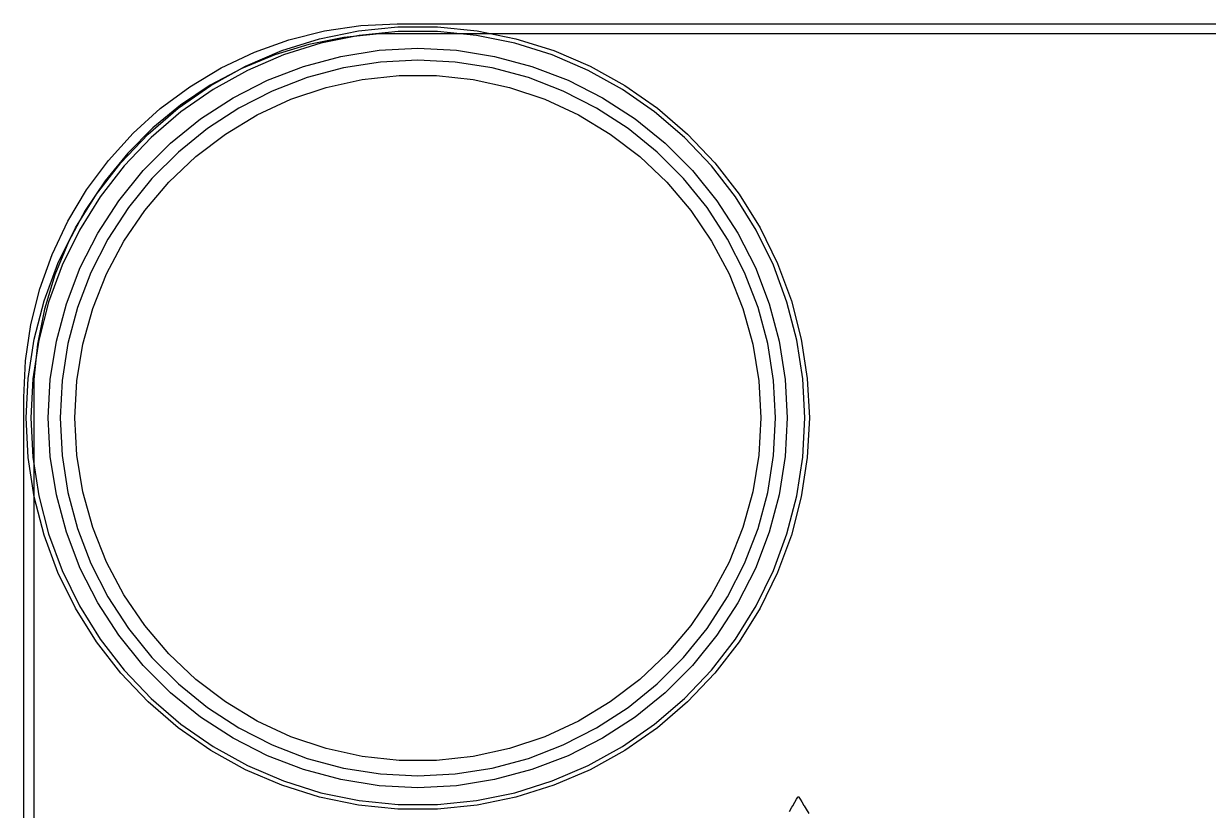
# Model space of a CAD drawing. Extents: x 107 to 207, y -142 to -86.
# Drawn here: x 106.8 to 118.37, y -93.74 to -86.06 of the extents above; entities that cross this region are included whole.
import ezdxf

# ---------------------------------------------------------------- set-up
doc = ezdxf.new("R2010")
doc.units = 0
doc.layers.add('BLACK', color=7, linetype='CONTINUOUS')

msp = doc.modelspace()

# ---------------------------------------------------------------- linework, layer by layer
at = {"layer": 'BLACK', "linetype": 'CONTINUOUS'}
for p, q in [((109.73792, -86.130134), (110.092237, -86.077576)), ((110.070789, -86.129109), (110.456267, -86.089909)), ((110.092237, -86.077576), (110.45, -86.06)), ((110.45, -86.06), (203.25, -86.06)), ((110.456267, -86.089909), (110.843733, -86.089909)), ((110.843733, -86.089909), (111.229211, -86.129109)), ((109.321557, -86.323098), (109.691254, -86.207105)), ((109.390461, -86.217168), (109.73792, -86.130134)), ((109.928479, -86.194189), (109.58638, -86.262236)), ((109.691254, -86.207105), (110.070789, -86.129109)), ((110.077626, -86.173737), (109.702571, -86.250813)), ((110.2756, -86.16), (109.928479, -86.194189)), ((110.458554, -86.135), (110.077626, -86.173737)), ((110.45, -86.16), (110.2756, -86.16)), ((203.25, -86.16), (110.45, -86.16)), ((110.841446, -86.135), (110.458554, -86.135)), ((111.222374, -86.173737), (110.841446, -86.135)), ((111.597429, -86.250813), (111.222374, -86.173737)), ((111.229211, -86.129109), (111.608746, -86.207105)), ((111.608746, -86.207105), (111.978443, -86.323098)), ((108.965492, -86.475898), (109.321557, -86.323098)), ((109.053205, -86.33784), (109.390461, -86.217168)), ((109.58638, -86.262236), (109.252599, -86.363488)), ((109.702571, -86.250813), (109.337238, -86.365437)), ((109.899439, -86.378887), (110.272652, -86.319776)), ((110.272652, -86.319776), (110.65, -86.3)), ((110.65, -86.3), (111.027348, -86.319776)), ((111.027348, -86.319776), (111.400561, -86.378887)), ((111.962762, -86.365437), (111.597429, -86.250813)), ((111.978443, -86.323098), (112.334508, -86.475898)), ((108.729402, -86.490987), (109.053205, -86.33784)), ((109.252599, -86.363488), (108.930349, -86.496968)), ((109.337238, -86.365437), (108.985376, -86.516433)), ((109.534449, -86.476686), (109.899439, -86.378887)), ((110.284695, -86.434356), (109.923393, -86.491581)), ((110.65, -86.415211), (110.284695, -86.434356)), ((111.015305, -86.434356), (110.65, -86.415211)), ((111.376607, -86.491581), (111.015305, -86.434356)), ((111.400561, -86.378887), (111.765551, -86.476686)), ((112.314624, -86.516433), (111.962762, -86.365437)), ((108.422169, -86.675136), (108.729402, -86.490987)), ((108.930349, -86.496968), (108.622734, -86.661391)), ((108.626713, -86.663936), (108.965492, -86.475898)), ((108.985376, -86.516433), (108.650595, -86.702251)), ((109.181681, -86.612101), (109.534449, -86.476686)), ((109.923393, -86.491581), (109.570051, -86.586258)), ((111.729949, -86.586258), (111.376607, -86.491581)), ((111.765551, -86.476686), (112.118319, -86.612101)), ((112.649405, -86.702251), (112.314624, -86.516433)), ((112.334508, -86.475898), (112.673287, -86.663936)), ((108.134465, -86.888512), (108.422169, -86.675136)), ((108.308695, -86.885283), (108.626713, -86.663936)), ((108.622734, -86.661391), (108.332717, -86.855175)), ((108.845, -86.783648), (109.181681, -86.612101)), ((109.570051, -86.586258), (109.228541, -86.717351)), ((109.75378, -86.682108), (110.10803, -86.604131)), ((110.10803, -86.604131), (110.468635, -86.564913)), ((110.468635, -86.564913), (110.831365, -86.564913)), ((110.831365, -86.564913), (111.19197, -86.604131)), ((111.19197, -86.604131), (111.54622, -86.682108)), ((112.071459, -86.717351), (111.729949, -86.586258)), ((112.118319, -86.612101), (112.455, -86.783648)), ((112.673287, -86.663936), (112.991305, -86.885283)), ((108.650595, -86.702251), (108.336331, -86.920986)), ((108.528095, -86.989449), (108.845, -86.783648)), ((109.228541, -86.717351), (108.902606, -86.883424)), ((109.410037, -86.797928), (109.75378, -86.682108)), ((111.54622, -86.682108), (111.889963, -86.797928)), ((112.397395, -86.883424), (112.071459, -86.717351)), ((112.455, -86.783648), (112.771905, -86.989449)), ((112.963669, -86.920986), (112.649405, -86.702251)), ((107.86906, -87.12906), (108.134465, -86.888512)), ((108.014702, -87.137668), (108.308695, -86.885283)), ((108.332717, -86.855175), (108.063091, -87.076451)), ((108.902606, -86.883424), (108.595815, -87.082656)), ((109.080832, -86.950235), (109.410037, -86.797928)), ((111.889963, -86.797928), (112.219168, -86.950235)), ((112.704185, -87.082656), (112.397395, -86.883424)), ((112.991305, -86.885283), (113.285298, -87.137668)), ((108.336331, -86.920986), (108.045808, -87.170391)), ((108.234439, -87.227247), (108.528095, -86.989449)), ((108.770023, -87.137242), (109.080832, -86.950235)), ((112.219168, -86.950235), (112.529977, -87.137242)), ((112.771905, -86.989449), (113.065561, -87.227247)), ((113.254192, -87.170391), (112.963669, -86.920986)), ((107.628512, -87.394465), (107.86906, -87.12906)), ((107.74775, -87.4185), (108.014702, -87.137668)), ((108.063091, -87.076451), (107.816451, -87.323091)), ((108.595815, -87.082656), (108.31153, -87.312866)), ((108.481256, -87.356757), (108.770023, -87.137242)), ((112.529977, -87.137242), (112.818744, -87.356757)), ((112.98847, -87.312866), (112.704185, -87.082656)), ((113.285298, -87.137668), (113.55225, -87.4185)), ((108.045808, -87.170391), (107.782007, -87.447909)), ((107.967247, -87.494439), (108.234439, -87.227247)), ((113.065561, -87.227247), (113.332753, -87.494439)), ((113.517993, -87.447909), (113.254192, -87.170391)), ((107.816451, -87.323091), (107.595175, -87.592717)), ((108.31153, -87.312866), (108.052866, -87.57153)), ((108.217915, -87.606207), (108.481256, -87.356757)), ((112.818744, -87.356757), (113.082085, -87.606207)), ((113.247134, -87.57153), (112.98847, -87.312866)), ((107.415136, -87.682169), (107.628512, -87.394465)), ((107.51058, -87.724899), (107.74775, -87.4185)), ((107.782007, -87.447909), (107.547636, -87.750691)), ((113.752364, -87.750691), (113.517993, -87.447909)), ((113.55225, -87.4185), (113.78942, -87.724899)), ((107.595175, -87.592717), (107.401391, -87.882734)), ((107.729449, -87.788095), (107.967247, -87.494439)), ((108.052866, -87.57153), (107.822656, -87.855815)), ((113.477344, -87.855815), (113.247134, -87.57153)), ((113.332753, -87.494439), (113.570551, -87.788095)), ((107.230987, -87.989402), (107.415136, -87.682169)), ((107.983088, -87.882666), (108.217915, -87.606207)), ((113.082085, -87.606207), (113.316912, -87.882666)), ((107.305624, -88.05372), (107.51058, -87.724899)), ((107.547636, -87.750691), (107.3451, -88.075631)), ((107.523648, -88.105), (107.729449, -87.788095)), ((113.570551, -87.788095), (113.776352, -88.105)), ((113.9549, -88.075631), (113.752364, -87.750691)), ((113.78942, -87.724899), (113.994376, -88.05372)), ((107.401391, -87.882734), (107.236968, -88.190349)), ((107.822656, -87.855815), (107.623424, -88.162606)), ((107.779528, -88.182895), (107.983088, -87.882666)), ((113.316912, -87.882666), (113.520472, -88.182895)), ((113.676576, -88.162606), (113.477344, -87.855815)), ((107.07784, -88.313205), (107.230987, -87.989402)), ((107.134986, -88.401589), (107.305624, -88.05372)), ((113.994376, -88.05372), (114.165014, -88.401589)), ((107.3451, -88.075631), (107.176476, -88.419394)), ((107.352101, -88.441681), (107.523648, -88.105)), ((107.623424, -88.162606), (107.457351, -88.488541)), ((107.609622, -88.503372), (107.779528, -88.182895)), ((113.520472, -88.182895), (113.690378, -88.503372)), ((113.842649, -88.488541), (113.676576, -88.162606)), ((113.776352, -88.105), (113.947899, -88.441681)), ((114.123524, -88.419394), (113.9549, -88.075631)), ((107.236968, -88.190349), (107.103488, -88.512599)), ((106.957168, -88.650461), (107.07784, -88.313205)), ((107.000417, -88.764936), (107.134986, -88.401589)), ((114.165014, -88.401589), (114.299583, -88.764936)), ((107.103488, -88.512599), (107.002236, -88.84638)), ((107.176476, -88.419394), (107.043496, -88.778452)), ((107.216686, -88.794449), (107.352101, -88.441681)), ((107.457351, -88.488541), (107.326258, -88.830051)), ((107.475362, -88.84034), (107.609622, -88.503372)), ((113.690378, -88.503372), (113.824638, -88.84034)), ((113.973742, -88.830051), (113.842649, -88.488541)), ((113.947899, -88.441681), (114.083314, -88.794449)), ((114.256504, -88.778452), (114.123524, -88.419394)), ((106.870134, -88.99792), (106.957168, -88.650461)), ((106.903298, -89.140033), (107.000417, -88.764936)), ((107.002236, -88.84638), (106.934189, -89.188479)), ((107.043496, -88.778452), (106.947523, -89.149122)), ((107.118887, -89.159439), (107.216686, -88.794449)), ((107.326258, -88.830051), (107.231581, -89.183393)), ((107.378321, -89.189849), (107.475362, -88.84034)), ((113.824638, -88.84034), (113.921679, -89.189849)), ((114.068419, -89.183393), (113.973742, -88.830051)), ((114.083314, -88.794449), (114.181113, -89.159439)), ((114.352477, -89.149122), (114.256504, -88.778452)), ((114.299583, -88.764936), (114.396702, -89.140033)), ((106.817576, -89.352237), (106.870134, -88.99792)), ((106.844625, -89.523031), (106.903298, -89.140033)), ((106.947523, -89.149122), (106.889542, -89.527599)), ((106.934189, -89.188479), (106.9, -89.5356)), ((107.059776, -89.532652), (107.118887, -89.159439)), ((107.231581, -89.183393), (107.174356, -89.544695)), ((107.319638, -89.547801), (107.378321, -89.189849)), ((113.921679, -89.189849), (113.980362, -89.547801)), ((114.125644, -89.544695), (114.068419, -89.183393)), ((114.181113, -89.159439), (114.240224, -89.532652)), ((114.410458, -89.527599), (114.352477, -89.149122)), ((114.396702, -89.140033), (114.455375, -89.523031)), ((106.8, -89.71), (106.817576, -89.352237)), ((106.825, -89.91), (106.844625, -89.523031)), ((106.889542, -89.527599), (106.870149, -89.91)), ((106.9, -89.5356), (106.9, -89.71)), ((107.04, -89.91), (107.059776, -89.532652)), ((107.174356, -89.544695), (107.155211, -89.91)), ((107.3, -89.91), (107.319638, -89.547801)), ((113.980362, -89.547801), (114, -89.91)), ((114.144789, -89.91), (114.125644, -89.544695)), ((114.240224, -89.532652), (114.26, -89.91)), ((114.429851, -89.91), (114.410458, -89.527599)), ((114.455375, -89.523031), (114.475, -89.91)), ((106.8, -138.51), (106.8, -89.71)), ((106.9, -89.71), (106.9, -138.51)), ((106.844625, -90.296969), (106.825, -89.91)), ((106.870149, -89.91), (106.889542, -90.292401)), ((107.059776, -90.287348), (107.04, -89.91)), ((107.155211, -89.91), (107.174356, -90.275305)), ((107.319638, -90.272199), (107.3, -89.91)), ((114, -89.91), (113.980362, -90.272199)), ((114.125644, -90.275305), (114.144789, -89.91)), ((114.26, -89.91), (114.240224, -90.287348)), ((114.410458, -90.292401), (114.429851, -89.91)), ((114.475, -89.91), (114.455375, -90.296969)), ((106.903298, -90.679967), (106.844625, -90.296969)), ((106.889542, -90.292401), (106.947523, -90.670878)), ((107.118887, -90.660561), (107.059776, -90.287348)), ((107.174356, -90.275305), (107.231581, -90.636607)), ((107.378321, -90.630151), (107.319638, -90.272199)), ((113.980362, -90.272199), (113.921679, -90.630151)), ((114.068419, -90.636607), (114.125644, -90.275305)), ((114.240224, -90.287348), (114.181113, -90.660561)), ((114.352477, -90.670878), (114.410458, -90.292401)), ((114.455375, -90.296969), (114.396702, -90.679967)), ((107.000417, -91.055064), (106.903298, -90.679967)), ((106.947523, -90.670878), (107.043496, -91.041548)), ((107.216686, -91.025551), (107.118887, -90.660561)), ((107.231581, -90.636607), (107.326258, -90.989949)), ((107.475362, -90.97966), (107.378321, -90.630151)), ((113.921679, -90.630151), (113.824638, -90.97966)), ((113.973742, -90.989949), (114.068419, -90.636607)), ((114.181113, -90.660561), (114.083314, -91.025551)), ((114.256504, -91.041548), (114.352477, -90.670878)), ((114.396702, -90.679967), (114.299583, -91.055064)), ((107.134986, -91.418411), (107.000417, -91.055064)), ((107.043496, -91.041548), (107.176476, -91.400606)), ((107.352101, -91.378319), (107.216686, -91.025551)), ((107.326258, -90.989949), (107.457351, -91.331459)), ((107.609622, -91.316628), (107.475362, -90.97966)), ((113.824638, -90.97966), (113.690378, -91.316628)), ((113.842649, -91.331459), (113.973742, -90.989949)), ((114.083314, -91.025551), (113.947899, -91.378319)), ((114.123524, -91.400606), (114.256504, -91.041548)), ((114.299583, -91.055064), (114.165014, -91.418411)), ((107.305624, -91.76628), (107.134986, -91.418411)), ((107.176476, -91.400606), (107.3451, -91.744369)), ((107.523648, -91.715), (107.352101, -91.378319)), ((107.457351, -91.331459), (107.623424, -91.657395)), ((107.779528, -91.637105), (107.609622, -91.316628)), ((113.690378, -91.316628), (113.520472, -91.637105)), ((113.676576, -91.657395), (113.842649, -91.331459)), ((113.947899, -91.378319), (113.776352, -91.715)), ((113.9549, -91.744369), (114.123524, -91.400606)), ((114.165014, -91.418411), (113.994376, -91.76628)), ((107.983088, -91.937334), (107.779528, -91.637105)), ((113.520472, -91.637105), (113.316912, -91.937334)), ((107.51058, -92.095101), (107.305624, -91.76628)), ((107.3451, -91.744369), (107.547636, -92.069309)), ((107.729449, -92.031905), (107.523648, -91.715)), ((107.623424, -91.657395), (107.822656, -91.964185)), ((113.477344, -91.964185), (113.676576, -91.657395)), ((113.776352, -91.715), (113.570551, -92.031905)), ((113.752364, -92.069309), (113.9549, -91.744369)), ((113.994376, -91.76628), (113.78942, -92.095101)), ((107.822656, -91.964185), (108.052866, -92.24847)), ((108.217915, -92.213793), (107.983088, -91.937334)), ((113.316912, -91.937334), (113.082085, -92.213793)), ((113.247134, -92.24847), (113.477344, -91.964185)), ((107.74775, -92.4015), (107.51058, -92.095101)), ((107.547636, -92.069309), (107.782007, -92.372091)), ((107.967247, -92.325561), (107.729449, -92.031905)), ((113.570551, -92.031905), (113.332753, -92.325561)), ((113.517993, -92.372091), (113.752364, -92.069309)), ((113.78942, -92.095101), (113.55225, -92.4015)), ((108.481256, -92.463243), (108.217915, -92.213793)), ((113.082085, -92.213793), (112.818744, -92.463243)), ((108.234439, -92.592753), (107.967247, -92.325561)), ((108.052866, -92.24847), (108.31153, -92.507134)), ((112.98847, -92.507134), (113.247134, -92.24847)), ((113.332753, -92.325561), (113.065561, -92.592753)), ((108.014702, -92.682332), (107.74775, -92.4015)), ((107.782007, -92.372091), (108.045808, -92.649609)), ((108.770023, -92.682758), (108.481256, -92.463243)), ((112.818744, -92.463243), (112.529977, -92.682758)), ((113.254192, -92.649609), (113.517993, -92.372091)), ((113.55225, -92.4015), (113.285298, -92.682332)), ((108.31153, -92.507134), (108.595815, -92.737344)), ((112.704185, -92.737344), (112.98847, -92.507134)), ((108.308695, -92.934717), (108.014702, -92.682332)), ((108.045808, -92.649609), (108.336331, -92.899014)), ((108.528095, -92.830551), (108.234439, -92.592753)), ((109.080832, -92.869765), (108.770023, -92.682758)), ((112.529977, -92.682758), (112.219168, -92.869765)), ((113.065561, -92.592753), (112.771905, -92.830551)), ((112.963669, -92.899014), (113.254192, -92.649609)), ((113.285298, -92.682332), (112.991305, -92.934717)), ((108.595815, -92.737344), (108.902605, -92.936576)), ((112.397395, -92.936576), (112.704185, -92.737344)), ((108.336331, -92.899014), (108.650595, -93.117749)), ((108.845, -93.036352), (108.528095, -92.830551)), ((109.410037, -93.022072), (109.080832, -92.869765)), ((112.219168, -92.869765), (111.889963, -93.022072)), ((112.771905, -92.830551), (112.455, -93.036352)), ((112.649405, -93.117749), (112.963669, -92.899014)), ((108.626713, -93.156064), (108.308695, -92.934717)), ((109.181681, -93.207899), (108.845, -93.036352)), ((108.902605, -92.936576), (109.228541, -93.102649)), ((109.75378, -93.137892), (109.410037, -93.022072)), ((111.889963, -93.022072), (111.54622, -93.137892)), ((112.071459, -93.102649), (112.397395, -92.936576)), ((112.455, -93.036352), (112.118319, -93.207899)), ((112.991305, -92.934717), (112.673287, -93.156064)), ((108.965492, -93.344102), (108.626713, -93.156064)), ((108.650595, -93.117749), (108.985376, -93.303567)), ((109.228541, -93.102649), (109.570051, -93.233742)), ((110.10803, -93.215869), (109.75378, -93.137892)), ((111.54622, -93.137892), (111.19197, -93.215869)), ((111.729949, -93.233742), (112.071459, -93.102649)), ((112.314624, -93.303567), (112.649405, -93.117749)), ((112.673287, -93.156064), (112.334508, -93.344102)), ((109.534449, -93.343314), (109.181681, -93.207899)), ((109.570051, -93.233742), (109.923393, -93.328419)), ((110.468635, -93.255087), (110.10803, -93.215869)), ((110.831365, -93.255087), (110.468635, -93.255087)), ((111.19197, -93.215869), (110.831365, -93.255087)), ((111.376607, -93.328419), (111.729949, -93.233742)), ((112.118319, -93.207899), (111.765551, -93.343314)), ((109.321557, -93.496902), (108.965492, -93.344102)), ((108.985376, -93.303567), (109.337238, -93.454563)), ((109.899439, -93.441113), (109.534449, -93.343314)), ((109.923393, -93.328419), (110.284695, -93.385644)), ((110.284695, -93.385644), (110.65, -93.404789)), ((110.65, -93.404789), (111.015305, -93.385644)), ((111.015305, -93.385644), (111.376607, -93.328419)), ((111.765551, -93.343314), (111.400561, -93.441113)), ((111.962762, -93.454563), (112.314624, -93.303567)), ((112.334508, -93.344102), (111.978443, -93.496902)), ((109.691254, -93.612895), (109.321557, -93.496902)), ((109.337238, -93.454563), (109.702571, -93.569187)), ((110.272652, -93.500224), (109.899439, -93.441113)), ((110.65, -93.52), (110.272652, -93.500224)), ((111.027348, -93.500224), (110.65, -93.52)), ((111.400561, -93.441113), (111.027348, -93.500224)), ((111.597429, -93.569187), (111.962762, -93.454563)), ((111.978443, -93.496902), (111.608746, -93.612895)), ((110.070789, -93.690891), (109.691254, -93.612895)), ((109.702571, -93.569187), (110.077626, -93.646263)), ((111.222374, -93.646263), (111.597429, -93.569187)), ((111.608746, -93.612895), (111.229211, -93.690891)), ((114.349822, -93.63335), (114.362192, -93.613989)), ((114.362192, -93.613989), (114.368243, -93.606167)), ((114.368243, -93.606167), (114.3684, -93.606123)), ((114.3684, -93.606123), (114.373884, -93.612925)), ((114.373884, -93.612925), (114.385821, -93.631484)), ((110.456267, -93.730091), (110.070789, -93.690891)), ((110.077626, -93.646263), (110.458554, -93.685)), ((110.843733, -93.730091), (110.456267, -93.730091)), ((110.458554, -93.685), (110.841446, -93.685)), ((110.841446, -93.685), (111.222374, -93.646263)), ((111.229211, -93.690891), (110.843733, -93.730091)), ((114.280979, -93.751351), (114.303749, -93.711723)), ((114.303749, -93.711723), (114.312987, -93.695612)), ((114.312987, -93.695612), (114.332848, -93.661481)), ((114.332848, -93.661481), (114.349822, -93.63335)), ((114.385821, -93.631484), (114.402497, -93.659029)), ((114.402497, -93.659029), (114.422194, -93.69279)), ((114.422194, -93.69279), (114.423812, -93.695612)), ((114.423812, -93.695612), (114.442947, -93.728959)), ((114.442947, -93.728959), (114.468476, -93.773348))]:
    msp.add_line(p, q, dxfattribs=at)

doc.saveas('drawing.dxf')
